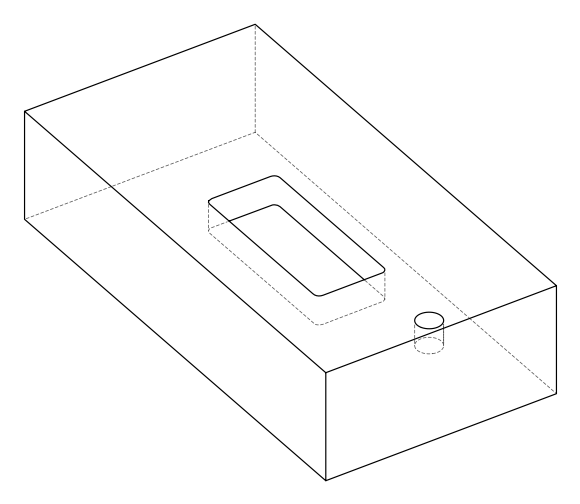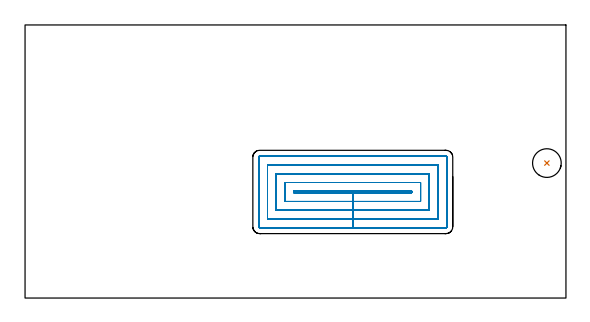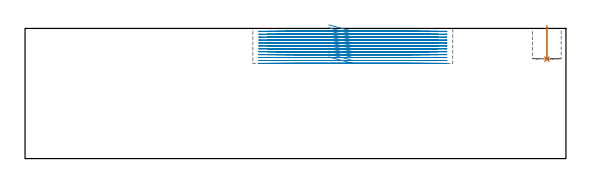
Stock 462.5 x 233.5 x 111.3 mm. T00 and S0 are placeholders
(PLAN: 2 operations, 1 tool changes, 40.8 min)
(1 INDEXABLE_INSERT_DRILL_BLIND_HOLE_FROM_SOLID | STEP1POCKET | NXT0302_020 | 0.11 min | 12247 mm3)
(2 MILL_RECTANGULAR_POCKET | POCKET_RECTANGULAR_STRAIGHT | NXT0201_013 | Follow Part, ap 2.5, ae 75% | 40.68 min | 363096 mm3)
(TOOL NXT0302_020 | Index. Insert Drill 24.5mm [880-D2450L25-03] | D24.5 PA176 FL74 Z2)
(TOOL NXT0201_013 | ENDMILL 10mm | D10 FL30 Z4)
(OP 1 INDEXABLE_INSERT_DRILL_BLIND_HOLE_FROM_SOLID)
G17 G21 G94 G90
T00 M6
G54
G17 G0 G90 X446.2 Y115.4 S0 M3
G43 Z121.3 H1
G94 G81 G98 Z85. F250. R113.3
G80
M5
M2
(OP 2 MILL_RECTANGULAR_POCKET)
G17 G21 G94 G90
T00 M6
G54
G17 G0 G90 X259.755 Y90.1 S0 M3
G43 Z121.3 H0
Z114.3
G94 G1 X280.25 Z108.808 F250.
X330.7 F500.
Y91.3
X229.8
Y90.1
X280.25
Y82.6
X338.2
Y98.8
X222.3
Y82.6
X280.25
Y75.1
X345.7
Y106.3
X214.8
Y75.1
X280.25
Y67.6
X353.2
Y113.8
X207.3
Y67.6
X280.25
Y60.1
X360.
G3 X360.7 Y60.8 R0.7
G1 Y120.6
G3 X360. Y121.3 R0.7
G1 X200.5
G3 X199.8 Y120.6 R0.7
G1 Y60.8
G3 X200.5 Y60.1 R0.7
G1 X280.25
X281.25
G0 X259.755 Y90.1 Z111.808
G1 X280.25 Z106.317 F250.
X330.7 F500.
Y91.3
X229.8
Y90.1
X280.25
Y82.6
X338.2
Y98.8
X222.3
Y82.6
X280.25
Y75.1
X345.7
Y106.3
X214.8
Y75.1
X280.25
Y67.6
X353.2
Y113.8
X207.3
Y67.6
X280.25
Y60.1
X360.
G3 X360.7 Y60.8 R0.7
G1 Y120.6
G3 X360. Y121.3 R0.7
G1 X200.5
G3 X199.8 Y120.6 R0.7
G1 Y60.8
G3 X200.5 Y60.1 R0.7
G1 X280.25
X281.25
G0 X259.755 Y90.1 Z109.317
G1 X280.25 Z103.825 F250.
X330.7 F500.
Y91.3
X229.8
Y90.1
X280.25
Y82.6
X338.2
Y98.8
X222.3
Y82.6
X280.25
Y75.1
X345.7
Y106.3
X214.8
Y75.1
X280.25
Y67.6
X353.2
Y113.8
X207.3
Y67.6
X280.25
Y60.1
X360.
G3 X360.7 Y60.8 R0.7
G1 Y120.6
G3 X360. Y121.3 R0.7
G1 X200.5
G3 X199.8 Y120.6 R0.7
G1 Y60.8
G3 X200.5 Y60.1 R0.7
G1 X280.25
X281.25
G0 X259.755 Y90.1 Z106.825
G1 X280.25 Z101.333 F250.
X330.7 F500.
Y91.3
X229.8
Y90.1
X280.25
Y82.6
X338.2
Y98.8
X222.3
Y82.6
X280.25
Y75.1
X345.7
Y106.3
X214.8
Y75.1
X280.25
Y67.6
X353.2
Y113.8
X207.3
Y67.6
X280.25
Y60.1
X360.
G3 X360.7 Y60.8 R0.7
G1 Y120.6
G3 X360. Y121.3 R0.7
G1 X200.5
G3 X199.8 Y120.6 R0.7
G1 Y60.8
G3 X200.5 Y60.1 R0.7
G1 X280.25
X281.25
G0 X259.755 Y90.1 Z104.333
G1 X280.25 Z98.842 F250.
X330.7 F500.
Y91.3
X229.8
Y90.1
X280.25
Y82.6
X338.2
Y98.8
X222.3
Y82.6
X280.25
Y75.1
X345.7
Y106.3
X214.8
Y75.1
X280.25
Y67.6
X353.2
Y113.8
X207.3
Y67.6
X280.25
Y60.1
X360.
G3 X360.7 Y60.8 R0.7
G1 Y120.6
G3 X360. Y121.3 R0.7
G1 X200.5
G3 X199.8 Y120.6 R0.7
G1 Y60.8
G3 X200.5 Y60.1 R0.7
G1 X280.25
X281.25
G0 X259.755 Y90.1 Z101.842
G1 X280.25 Z96.35 F250.
X330.7 F500.
Y91.3
X229.8
Y90.1
X280.25
Y82.6
X338.2
Y98.8
X222.3
Y82.6
X280.25
Y75.1
X345.7
Y106.3
X214.8
Y75.1
X280.25
Y67.6
X353.2
Y113.8
X207.3
Y67.6
X280.25
Y60.1
X360.
G3 X360.7 Y60.8 R0.7
G1 Y120.6
G3 X360. Y121.3 R0.7
G1 X200.5
G3 X199.8 Y120.6 R0.7
G1 Y60.8
G3 X200.5 Y60.1 R0.7
G1 X280.25
X281.25
G0 X259.755 Y90.1 Z99.35
G1 X280.25 Z93.858 F250.
X330.7 F500.
Y91.3
X229.8
Y90.1
X280.25
Y82.6
X338.2
Y98.8
X222.3
Y82.6
X280.25
Y75.1
X345.7
Y106.3
X214.8
Y75.1
X280.25
Y67.6
X353.2
Y113.8
X207.3
Y67.6
X280.25
Y60.1
X360.
G3 X360.7 Y60.8 R0.7
G1 Y120.6
G3 X360. Y121.3 R0.7
G1 X200.5
G3 X199.8 Y120.6 R0.7
G1 Y60.8
G3 X200.5 Y60.1 R0.7
G1 X280.25
X281.25
G0 X259.755 Y90.1 Z96.858
G1 X280.25 Z91.367 F250.
X330.7 F500.
Y91.3
X229.8
Y90.1
X280.25
Y82.6
X338.2
Y98.8
X222.3
Y82.6
X280.25
Y75.1
X345.7
Y106.3
X214.8
Y75.1
X280.25
Y67.6
X353.2
Y113.8
X207.3
Y67.6
X280.25
Y60.1
X360.
G3 X360.7 Y60.8 R0.7
G1 Y120.6
G3 X360. Y121.3 R0.7
G1 X200.5
G3 X199.8 Y120.6 R0.7
G1 Y60.8
G3 X200.5 Y60.1 R0.7
G1 X280.25
X281.25
G0 X259.755 Y90.1 Z94.367
G1 X280.25 Z88.875 F250.
X330.7 F500.
Y91.3
X229.8
Y90.1
X280.25
Y82.6
X338.2
Y98.8
X222.3
Y82.6
X280.25
Y75.1
X345.7
Y106.3
X214.8
Y75.1
X280.25
Y67.6
X353.2
Y113.8
X207.3
Y67.6
X280.25
Y60.1
X360.
G3 X360.7 Y60.8 R0.7
G1 Y120.6
G3 X360. Y121.3 R0.7
G1 X200.5
G3 X199.8 Y120.6 R0.7
G1 Y60.8
G3 X200.5 Y60.1 R0.7
G1 X280.25
X281.25
G0 X259.755 Y90.1 Z91.875
G1 X280.25 Z86.383 F250.
X330.7 F500.
Y91.3
X229.8
Y90.1
X280.25
Y82.6
X338.2
Y98.8
X222.3
Y82.6
X280.25
Y75.1
X345.7
Y106.3
X214.8
Y75.1
X280.25
Y67.6
X353.2
Y113.8
X207.3
Y67.6
X280.25
Y60.1
X360.
G3 X360.7 Y60.8 R0.7
G1 Y120.6
G3 X360. Y121.3 R0.7
G1 X200.5
G3 X199.8 Y120.6 R0.7
G1 Y60.8
G3 X200.5 Y60.1 R0.7
G1 X280.25
X281.25
G0 X259.755 Y90.1 Z89.383
G1 X280.25 Z83.892 F250.
X330.7 F500.
Y91.3
X229.8
Y90.1
X280.25
Y82.6
X338.2
Y98.8
X222.3
Y82.6
X280.25
Y75.1
X345.7
Y106.3
X214.8
Y75.1
X280.25
Y67.6
X353.2
Y113.8
X207.3
Y67.6
X280.25
Y60.1
X360.
G3 X360.7 Y60.8 R0.7
G1 Y120.6
G3 X360. Y121.3 R0.7
G1 X200.5
G3 X199.8 Y120.6 R0.7
G1 Y60.8
G3 X200.5 Y60.1 R0.7
G1 X280.25
X281.25
G0 X259.755 Y90.1 Z86.892
G1 X280.25 Z81.4 F250.
X330.7 F500.
Y91.3
X229.8
Y90.1
X280.25
Y82.6
X338.2
Y98.8
X222.3
Y82.6
X280.25
Y75.1
X345.7
Y106.3
X214.8
Y75.1
X280.25
Y67.6
X353.2
Y113.8
X207.3
Y67.6
X280.25
Y60.1
X360.
G3 X360.7 Y60.8 R0.7
G1 Y120.6
G3 X360. Y121.3 R0.7
G1 X200.5
G3 X199.8 Y120.6 R0.7
G1 Y60.8
G3 X200.5 Y60.1 R0.7
G1 X280.25
X281.25
G0 Z121.3
M5
M2
